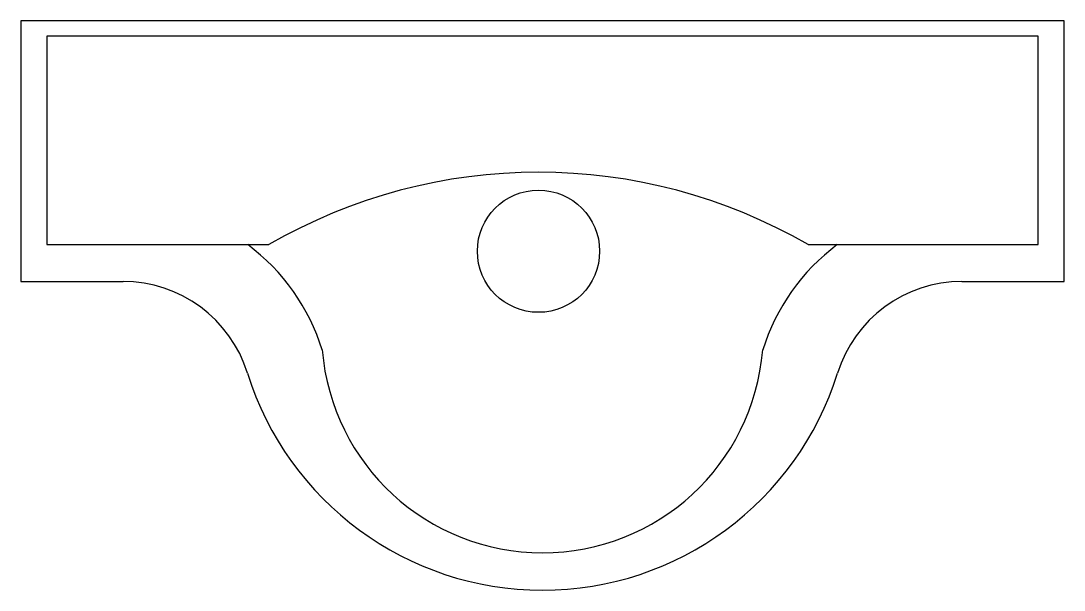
# Model space of a CAD drawing. Header units: centimetres. Extents: x -6 to 31292, y -6 to 10232.
# Drawn here: x 30891.8 to 31291.8, y 10014 to 10232.4 of the extents above.
import ezdxf

# ---------------------------------------------------------------- set-up
doc = ezdxf.new("R2010")
doc.units = ezdxf.units.CM
doc.layers.add('LAYER2', color=2, linetype='Continuous')

msp = doc.modelspace()

# ---------------------------------------------------------------- linework, layer by layer
at = {"layer": 'LAYER2'}
for p, q in [((31291.75, 10232.42), (30891.75, 10232.42)), ((30891.75, 10232.42), (30891.75, 10132.42)), ((31291.75, 10132.42), (31291.75, 10232.42)), ((31281.75, 10226.55), (30901.75, 10226.55)), ((30901.75, 10226.55), (30901.75, 10146.55)), ((31281.75, 10146.55), (31281.75, 10226.55)), ((30901.75, 10146.55), (30986.82, 10146.55)), ((30986.82, 10146.55), (30986.82, 10146.55)), ((31193.62, 10146.55), (31281.75, 10146.55)), ((31193.62, 10146.55), (31193.62, 10146.55)), ((30891.75, 10132.42), (30930.92, 10132.42)), ((31252.59, 10132.42), (31291.75, 10132.42))]:
    msp.add_line(p, q, dxfattribs=at)
msp.add_circle((31090.22, 10144.03), 23.44, dxfattribs=at)
for centre, radius, start, end in [((31090.22, 9968.07), 206.27, 59.916, 120.084), ((30930.92, 10082.42), 80, 17.2693, 53.2896), ((31252.59, 10082.42), 80, 126.7104, 162.7307), ((30930.92, 10082.42), 50, 17.2693, 90), ((31252.59, 10082.42), 50, 90, 162.7307), ((31091.75, 10113.02), 84.72, 184.641, 355.359), ((31091.75, 10132.42), 118.43, 197.2693, 342.7307)]:
    msp.add_arc(centre, radius, start, end, dxfattribs=at)

doc.saveas('drawing.dxf')
